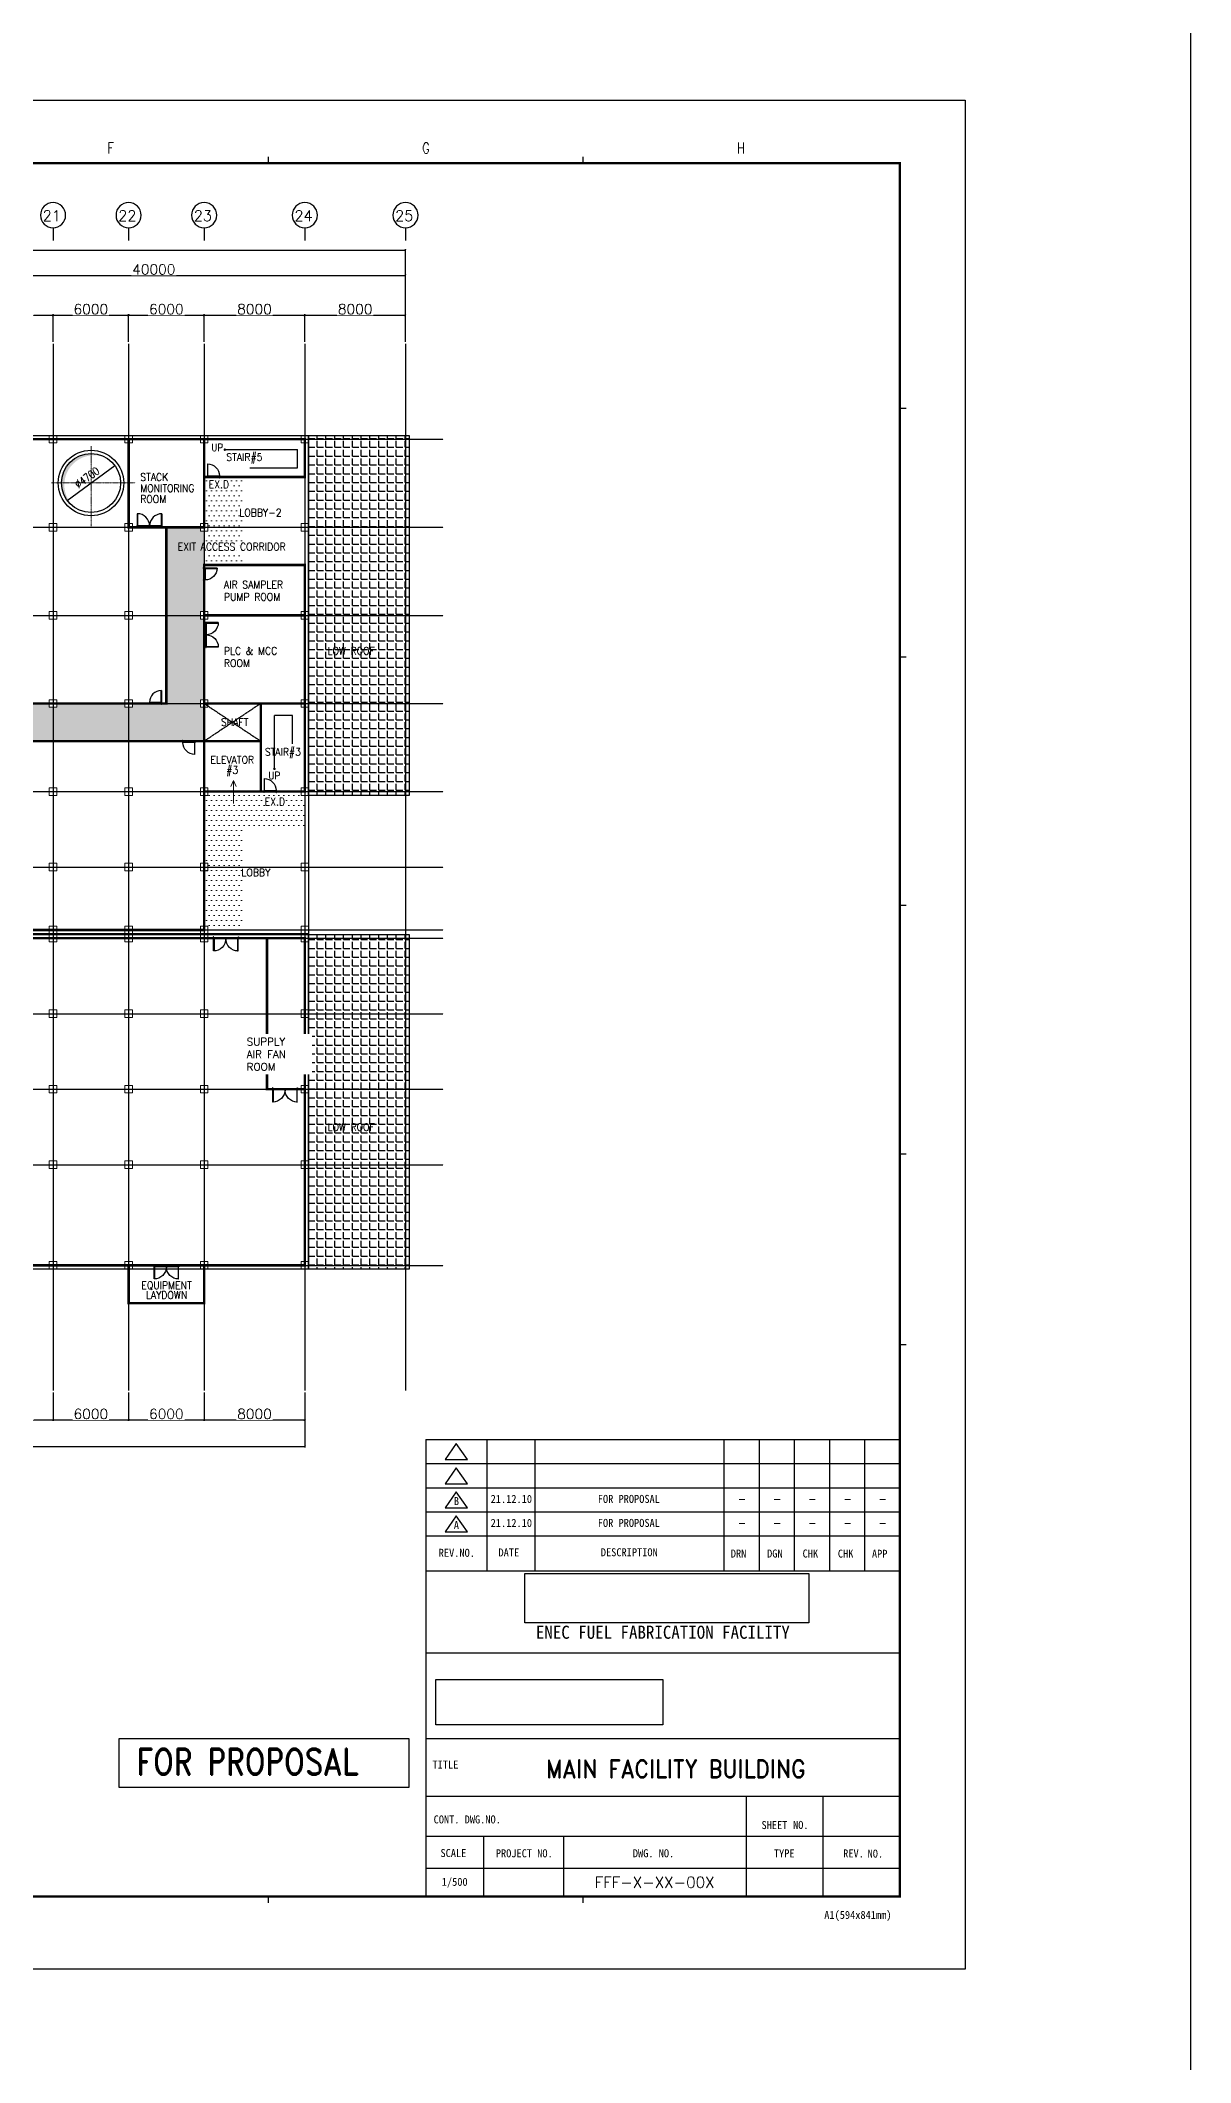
# Model space of a CAD drawing. Header units: millimetres. Extents: x -232466 to 860779, y -177975 to 311634.
# Drawn here: x 769418 to 860779, y -17291 to 143393 of the extents above; entities that cross this region are included whole.
import ezdxf
from ezdxf.enums import TextEntityAlignment as Align

# ---------------------------------------------------------------- set-up
doc = ezdxf.new("R2010")
doc.units = ezdxf.units.MM
doc.header["$XCLIPFRAME"] = 2
doc.linetypes.add('AXES', pattern=[50.8, 31.75, -6.35, 6.35, -6.35])
doc.linetypes.add('CENTER', pattern=[2, 1.25, -0.25, 0.25, -0.25])
for name, color, linetype, lineweight in [('0 외형선', 3, 'Continuous', 25), ('CENTER', 1, 'CENTER', 9), ('COLUMN', 2, 'Continuous', 9), ('TEXT', 7, 'Continuous', 15), ('WALL', 7, 'Continuous', 9)]:
    doc.layers.add(name, color=color, linetype=linetype, lineweight=lineweight)
for name, color, linetype in [('ARCH', 9, 'Continuous'), ('Center Line', 1, 'CENTER'), ('dim', 7, 'Continuous'), ('DOOR', 4, 'Continuous'), ('EA1', 3, 'Continuous'), ('G', 3, 'Continuous'), ('LED', 7, 'Continuous'), ('SYM', 7, 'Continuous'), ('TITLEBOX', 7, 'Continuous'), ('TXT', 2, 'Continuous')]:
    doc.layers.add(name, color=color, linetype=linetype)
doc.styles.add('RD20', font='ROMAND.SHX', dxfattribs={"width": 0.8, "height": 2})
doc.styles.add('RD6', font='ROMAND.shx', dxfattribs={"width": 0.83, "height": 6})
doc.styles.add('ROMAND', font='romand')
doc.styles.add('RomanS', font='romans.shx')
doc.styles.add('Style-CHAR_FAST_FONT', font='romans.shx')
doc.styles.add('TBOX', font='romans.shx')
doc.styles.add('돋움체', font='')
doc.styles.get('돋움체').set_extended_font_data('DotumChe')
doc.dimstyles.new('HYUNDAI', dxfattribs={"dimscale": 120, "dimtxt": 3, "dimasz": 3, "dimexe": 1, "dimexo": 2, "dimgap": 1, "dimtad": 1, "dimdec": 0, "dimdsep": 46, "dimtxsty": 'RomanS', "dimcen": 0, "dimclrd": 256, "dimclre": 256, "dimclrt": 3, "dimadec": 0, "dimazin": 0, "dimtfac": 1, "dimtdec": 0, "dimtix": 1, "dimtmove": 2, "dimatfit": 3, "dimfxl": 1, "dimtvp": 1, "dimtolj": 1, "dimarcsym": 0})
picture_1 = doc.add_image_def('image1', size_in_pixel=(850, 283))
picture_2 = doc.add_image_def('image2.jpg', size_in_pixel=(500, 87))
pattern_1 = [(0, (-105792.92, -3924.74), (198.4375, 396.875), [0, -396.875])]
pattern_2 = [(0, (0, 0), (0, 698.5), [508, -190.5]), (90, (0, 0), (-698.5, 4e-14), [508, -190.5])]

# ---------------------------------------------------------------- blocks, each defined once
blk = doc.blocks.new('_ArchTick')
at = {"color": 0, "linetype": 'ByBlock', "const_width": 0.15}
blk.add_lwpolyline([(-0.5, -0.5), (0.5, 0.5)], dxfattribs=at)
blk = doc.blocks.new('*D452')
at = {"layer": 'Defpoints', "color": 0}
for p in [(798419, 126737), (658119, 119293), (798419, 119293)]:
    blk.add_point(p, dxfattribs=at)
at = {"layer": 'dim', "lineweight": -2}
for p, q in [((658119, 119453), (658119, 126817)), ((658119, 126737), (798419, 126737)), ((798419, 119453), (798419, 126817))]:
    blk.add_line(p, q, dxfattribs=at)
at = {"layer": 'dim', "lineweight": -2, "xscale": 160, "yscale": 160, "zscale": 160, "rotation": 180}
blk.add_blockref('_ArchTick', (658119, 126737), dxfattribs=at)
at = {"layer": 'dim', "lineweight": -2, "xscale": 160, "yscale": 160, "zscale": 160}
blk.add_blockref('_ArchTick', (798419, 126737), dxfattribs=at)
at = {"layer": 'dim', "color": 0, "insert": (728269, 127217), "char_height": 800, "attachment_point": 5, "style": 'RomanS', "bg_fill": 3, "box_fill_scale": 1.1, "bg_fill_color": 257, "bg_fill_transparency": 0}
blk.add_mtext('\\A1;140300', dxfattribs=at)
blk = doc.blocks.new('*D478')
at = {"layer": 'Defpoints', "color": 0}
for p in [(770419, 121556), (764419, 119293), (770419, 119293)]:
    blk.add_point(p, dxfattribs=at)
at = {"layer": 'dim', "lineweight": -2}
for p, q in [((764419, 119453), (764419, 121636)), ((764419, 121556), (770419, 121556)), ((770419, 119453), (770419, 121636))]:
    blk.add_line(p, q, dxfattribs=at)
at = {"layer": 'dim', "lineweight": -2, "xscale": 160, "yscale": 160, "zscale": 160, "rotation": 180}
blk.add_blockref('_ArchTick', (764419, 121556), dxfattribs=at)
at = {"layer": 'dim', "lineweight": -2, "xscale": 160, "yscale": 160, "zscale": 160}
blk.add_blockref('_ArchTick', (770419, 121556), dxfattribs=at)
at = {"layer": 'dim', "color": 0, "insert": (767419, 122036), "char_height": 800, "attachment_point": 5, "style": 'RomanS', "bg_fill": 3, "box_fill_scale": 1.1, "bg_fill_color": 257, "bg_fill_transparency": 0}
blk.add_mtext('\\A1;\\H0.025x;\\H40x;6000', dxfattribs=at)
blk = doc.blocks.new('*D479')
at = {"layer": 'Defpoints', "color": 0}
for p in [(776419, 121556), (770419, 119293), (776419, 119293)]:
    blk.add_point(p, dxfattribs=at)
at = {"layer": 'dim', "lineweight": -2}
for p, q in [((770419, 119453), (770419, 121636)), ((770419, 121556), (776419, 121556)), ((776419, 119453), (776419, 121636))]:
    blk.add_line(p, q, dxfattribs=at)
at = {"layer": 'dim', "lineweight": -2, "xscale": 160, "yscale": 160, "zscale": 160, "rotation": 180}
blk.add_blockref('_ArchTick', (770419, 121556), dxfattribs=at)
at = {"layer": 'dim', "lineweight": -2, "xscale": 160, "yscale": 160, "zscale": 160}
blk.add_blockref('_ArchTick', (776419, 121556), dxfattribs=at)
at = {"layer": 'dim', "color": 0, "insert": (773419, 122036), "char_height": 800, "attachment_point": 5, "style": 'RomanS', "bg_fill": 3, "box_fill_scale": 1.1, "bg_fill_color": 257, "bg_fill_transparency": 0}
blk.add_mtext('\\A1;\\H0.025x;\\H40x;6000', dxfattribs=at)
blk = doc.blocks.new('*D480')
at = {"layer": 'Defpoints', "color": 0}
for p in [(782419, 121556), (776419, 119293), (782419, 119293)]:
    blk.add_point(p, dxfattribs=at)
at = {"layer": 'dim', "lineweight": -2}
for p, q in [((776419, 119453), (776419, 121636)), ((776419, 121556), (782419, 121556)), ((782419, 119453), (782419, 121636))]:
    blk.add_line(p, q, dxfattribs=at)
at = {"layer": 'dim', "lineweight": -2, "xscale": 160, "yscale": 160, "zscale": 160, "rotation": 180}
blk.add_blockref('_ArchTick', (776419, 121556), dxfattribs=at)
at = {"layer": 'dim', "lineweight": -2, "xscale": 160, "yscale": 160, "zscale": 160}
blk.add_blockref('_ArchTick', (782419, 121556), dxfattribs=at)
at = {"layer": 'dim', "color": 0, "insert": (779419, 122036), "char_height": 800, "attachment_point": 5, "style": 'RomanS', "bg_fill": 3, "box_fill_scale": 1.1, "bg_fill_color": 257, "bg_fill_transparency": 0}
blk.add_mtext('\\A1;\\H0.025x;\\H40x;6000', dxfattribs=at)
blk = doc.blocks.new('*D481')
at = {"layer": 'Defpoints', "color": 0}
for p in [(790419, 121556), (782419, 119293), (790419, 119293)]:
    blk.add_point(p, dxfattribs=at)
at = {"layer": 'dim', "lineweight": -2}
for p, q in [((782419, 119453), (782419, 121636)), ((782419, 121556), (790419, 121556)), ((790419, 119453), (790419, 121636))]:
    blk.add_line(p, q, dxfattribs=at)
at = {"layer": 'dim', "lineweight": -2, "xscale": 160, "yscale": 160, "zscale": 160, "rotation": 180}
blk.add_blockref('_ArchTick', (782419, 121556), dxfattribs=at)
at = {"layer": 'dim', "lineweight": -2, "xscale": 160, "yscale": 160, "zscale": 160}
blk.add_blockref('_ArchTick', (790419, 121556), dxfattribs=at)
at = {"layer": 'dim', "color": 0, "insert": (786419, 122036), "char_height": 800, "attachment_point": 5, "style": 'RomanS', "bg_fill": 3, "box_fill_scale": 1.1, "bg_fill_color": 257, "bg_fill_transparency": 0}
blk.add_mtext('\\A1;\\H0.025x;\\H40x;8000', dxfattribs=at)
blk = doc.blocks.new('*D482')
at = {"layer": 'Defpoints', "color": 0}
for p in [(798419, 124719), (758419, 119293), (798419, 119293)]:
    blk.add_point(p, dxfattribs=at)
at = {"layer": 'dim', "lineweight": -2}
for p, q in [((758419, 119453), (758419, 124799)), ((758419, 124719), (798419, 124719)), ((798419, 119453), (798419, 124799))]:
    blk.add_line(p, q, dxfattribs=at)
at = {"layer": 'dim', "lineweight": -2, "xscale": 160, "yscale": 160, "zscale": 160, "rotation": 180}
blk.add_blockref('_ArchTick', (758419, 124719), dxfattribs=at)
at = {"layer": 'dim', "lineweight": -2, "xscale": 160, "yscale": 160, "zscale": 160}
blk.add_blockref('_ArchTick', (798419, 124719), dxfattribs=at)
at = {"layer": 'dim', "color": 0, "insert": (778419, 125199), "char_height": 800, "attachment_point": 5, "style": 'RomanS', "bg_fill": 3, "box_fill_scale": 1.1, "bg_fill_color": 257, "bg_fill_transparency": 0}
blk.add_mtext('\\A1;40000', dxfattribs=at)
blk = doc.blocks.new('*D504')
at = {"layer": 'Defpoints', "color": 0}
for p in [(764419, 36118), (770419, 36118), (770419, 33770)]:
    blk.add_point(p, dxfattribs=at)
at = {"layer": 'dim', "lineweight": -2}
for p, q in [((764419, 35958), (764419, 33690)), ((770419, 35958), (770419, 33690)), ((764419, 33770), (770419, 33770))]:
    blk.add_line(p, q, dxfattribs=at)
at = {"layer": 'dim', "lineweight": -2, "xscale": 160, "yscale": 160, "zscale": 160, "rotation": 180}
blk.add_blockref('_ArchTick', (764419, 33770), dxfattribs=at)
at = {"layer": 'dim', "lineweight": -2, "xscale": 160, "yscale": 160, "zscale": 160}
blk.add_blockref('_ArchTick', (770419, 33770), dxfattribs=at)
at = {"layer": 'dim', "color": 0, "insert": (767419, 34250), "char_height": 800, "attachment_point": 5, "style": 'RomanS', "bg_fill": 3, "box_fill_scale": 1.1, "bg_fill_color": 257, "bg_fill_transparency": 0}
blk.add_mtext('\\A1;\\H0.025x;\\H40x;6000', dxfattribs=at)
blk = doc.blocks.new('*D505')
at = {"layer": 'Defpoints', "color": 0}
for p in [(770419, 36118), (776419, 36118), (776419, 33770)]:
    blk.add_point(p, dxfattribs=at)
at = {"layer": 'dim', "lineweight": -2}
for p, q in [((770419, 35958), (770419, 33690)), ((776419, 35958), (776419, 33690)), ((770419, 33770), (776419, 33770))]:
    blk.add_line(p, q, dxfattribs=at)
at = {"layer": 'dim', "lineweight": -2, "xscale": 160, "yscale": 160, "zscale": 160, "rotation": 180}
blk.add_blockref('_ArchTick', (770419, 33770), dxfattribs=at)
at = {"layer": 'dim', "lineweight": -2, "xscale": 160, "yscale": 160, "zscale": 160}
blk.add_blockref('_ArchTick', (776419, 33770), dxfattribs=at)
at = {"layer": 'dim', "color": 0, "insert": (773419, 34250), "char_height": 800, "attachment_point": 5, "style": 'RomanS', "bg_fill": 3, "box_fill_scale": 1.1, "bg_fill_color": 257, "bg_fill_transparency": 0}
blk.add_mtext('\\A1;\\H0.025x;\\H40x;6000', dxfattribs=at)
blk = doc.blocks.new('*D506')
at = {"layer": 'Defpoints', "color": 0}
for p in [(776419, 36118), (782419, 36118), (782419, 33770)]:
    blk.add_point(p, dxfattribs=at)
at = {"layer": 'dim', "lineweight": -2}
for p, q in [((776419, 35958), (776419, 33690)), ((782419, 35958), (782419, 33690)), ((776419, 33770), (782419, 33770))]:
    blk.add_line(p, q, dxfattribs=at)
at = {"layer": 'dim', "lineweight": -2, "xscale": 160, "yscale": 160, "zscale": 160, "rotation": 180}
blk.add_blockref('_ArchTick', (776419, 33770), dxfattribs=at)
at = {"layer": 'dim', "lineweight": -2, "xscale": 160, "yscale": 160, "zscale": 160}
blk.add_blockref('_ArchTick', (782419, 33770), dxfattribs=at)
at = {"layer": 'dim', "color": 0, "insert": (779419, 34250), "char_height": 800, "attachment_point": 5, "style": 'RomanS', "bg_fill": 3, "box_fill_scale": 1.1, "bg_fill_color": 257, "bg_fill_transparency": 0}
blk.add_mtext('\\A1;\\H0.025x;\\H40x;6000', dxfattribs=at)
blk = doc.blocks.new('*D507')
at = {"layer": 'Defpoints', "color": 0}
for p in [(782419, 36118), (790419, 36118), (790419, 33770)]:
    blk.add_point(p, dxfattribs=at)
at = {"layer": 'dim', "lineweight": -2}
for p, q in [((782419, 35958), (782419, 33690)), ((790419, 35958), (790419, 33690)), ((782419, 33770), (790419, 33770))]:
    blk.add_line(p, q, dxfattribs=at)
at = {"layer": 'dim', "lineweight": -2, "xscale": 160, "yscale": 160, "zscale": 160, "rotation": 180}
blk.add_blockref('_ArchTick', (782419, 33770), dxfattribs=at)
at = {"layer": 'dim', "lineweight": -2, "xscale": 160, "yscale": 160, "zscale": 160}
blk.add_blockref('_ArchTick', (790419, 33770), dxfattribs=at)
at = {"layer": 'dim', "color": 0, "insert": (786419, 34250), "char_height": 800, "attachment_point": 5, "style": 'RomanS', "bg_fill": 3, "box_fill_scale": 1.1, "bg_fill_color": 257, "bg_fill_transparency": 0}
blk.add_mtext('\\A1;\\H0.025x;\\H40x;8000', dxfattribs=at)
blk = doc.blocks.new('*D508')
at = {"layer": 'Defpoints', "color": 0}
for p in [(740419, 36118), (790419, 36118), (790419, 31670)]:
    blk.add_point(p, dxfattribs=at)
at = {"layer": 'dim', "lineweight": -2}
for p, q in [((740419, 35958), (740419, 31590)), ((790419, 35958), (790419, 31590)), ((740419, 31670), (790419, 31670))]:
    blk.add_line(p, q, dxfattribs=at)
at = {"layer": 'dim', "lineweight": -2, "xscale": 160, "yscale": 160, "zscale": 160, "rotation": 180}
blk.add_blockref('_ArchTick', (740419, 31670), dxfattribs=at)
at = {"layer": 'dim', "lineweight": -2, "xscale": 160, "yscale": 160, "zscale": 160}
blk.add_blockref('_ArchTick', (790419, 31670), dxfattribs=at)
at = {"layer": 'dim', "color": 0, "insert": (765419, 32150), "char_height": 800, "attachment_point": 5, "style": 'RomanS', "bg_fill": 3, "box_fill_scale": 1.1, "bg_fill_color": 257, "bg_fill_transparency": 0}
blk.add_mtext('\\A1;\\H0.025x;\\H40x;50000', dxfattribs=at)
blk = doc.blocks.new('column600')
at = {"layer": 'COLUMN', "linetype": 'Continuous'}
blk.add_lwpolyline([(-300, -300), (300, -300), (300, 300), (-300, 300)], close=True, dxfattribs=at)
blk = doc.blocks.new('주열')
at = {"layer": 'SYM'}
blk.add_line((0, 600), (0, 0), dxfattribs=at)
blk.add_circle((0, 1200), 600, dxfattribs=at)
blk = doc.blocks.new('SD1')
at = {"color": 8}
for p, q in [((-55, 200), (-975, 200)), ((-955, 155), (-45, 155))]:
    blk.add_line(p, q, dxfattribs=at)
for points in [[(-1000, 180), (-1000, 200), (-975, 200), (-975, 155), (-955, 155), (-955, 95), (-975, 50), (-1000, 50), (-1000, 70)], [(-25, 1150), (-25, 200), (-55, 200), (-55, 1150)], [(0, 180), (0, 200), (-25, 200), (-25, 155), (-45, 155), (-45, 95), (-25, 50), (0, 50), (0, 70)]]:
    blk.add_lwpolyline(points)
blk.add_arc((-25, 200), 950, 90, 180)
blk = doc.blocks.new('D2000')
at = {"color": 8}
for p, q in [((-45, -45), (-45, -1955)), ((0, -1935), (0, -65))]:
    blk.add_line(p, q, dxfattribs=at)
for points in [[(-25, 0), (0, 0), (0, -25), (-45, -25), (-45, -45), (-105, -45), (-150, -25), (-150, 0), (-130, 0)], [(975, -25), (0, -25), (0, -65), (975, -65), (975, -25)], [(-25, -2000), (0, -2000), (0, -1975), (-45, -1975), (-45, -1955), (-105, -1955), (-150, -1975), (-150, -2000), (-130, -2000)], [(975, -1975), (0, -1975), (0, -1935), (975, -1935), (975, -1975)]]:
    blk.add_lwpolyline(points)
at = {"ltscale": 0.2}
for centre, start, end in [((0, -25), 270, 0), ((0, -1975), 0, 90)]:
    blk.add_arc(centre, 975, start, end, dxfattribs=at)
blk = doc.blocks.new('*D856')
at = {"layer": 'Defpoints', "color": 0}
for p in [(798419, 121556), (790419, 119293), (798419, 119293)]:
    blk.add_point(p, dxfattribs=at)
at = {"layer": 'dim', "lineweight": -2}
for p, q in [((790419, 119453), (790419, 121636)), ((790419, 121556), (798419, 121556)), ((798419, 119453), (798419, 121636))]:
    blk.add_line(p, q, dxfattribs=at)
at = {"layer": 'dim', "lineweight": -2, "xscale": 160, "yscale": 160, "zscale": 160, "rotation": 180}
blk.add_blockref('_ArchTick', (790419, 121556), dxfattribs=at)
at = {"layer": 'dim', "lineweight": -2, "xscale": 160, "yscale": 160, "zscale": 160}
blk.add_blockref('_ArchTick', (798419, 121556), dxfattribs=at)
at = {"layer": 'dim', "color": 0, "insert": (794419, 122036), "char_height": 800, "attachment_point": 5, "style": 'RomanS', "bg_fill": 3, "box_fill_scale": 1.1, "bg_fill_color": 257, "bg_fill_transparency": 0}
blk.add_mtext('\\A1;\\H0.025x;\\H40x;8000', dxfattribs=at)

msp = doc.modelspace()

# ---------------------------------------------------------------- hatches: boundary and pattern name
h = msp.add_hatch()
h.set_pattern_fill('ANGLE', color=256, scale=100)
h.set_pattern_definition(pattern_2)
h.paths.add_polyline_path([(790719.3, 112006.1), (798719.3, 112006.1), (798719.3, 83406.1), (790719.3, 83406.1)])
at = {"ltscale": 0.5}
h = msp.add_hatch(color=6, dxfattribs=at)
h.dxf.hatch_style = 1
h.paths.add_polyline_path([(774851.1, 110104.5, 0.61877647), (771087.1, 108227.5, 0.26627882), (772249.4, 106199.7, -0.23550103), (771313.4, 108076.7, -0.57943098)])
h = msp.add_hatch()
h.set_pattern_fill('ANGLE', color=256, scale=100)
h.set_pattern_definition(pattern_2)
h.paths.add_polyline_path([(790719.3, 72356.1), (798719.3, 72356.1), (798719.3, 45756.1), (790719.3, 45756.1)])
at = {"layer": 'WALL'}
h = msp.add_hatch(dxfattribs=at)
h.set_pattern_fill('DOTS', color=0, scale=250)
h.set_pattern_definition(pattern_1)
h.paths.add_polyline_path([(782419.4, 108706.1), (782709.9, 108706.1), (783619.9, 108706.1), (785419.4, 108706.1), (785419.4, 104706.9), (782719.3, 104706.9), (782719.3, 105006.1), (782419.4, 105006.1)])
h.paths.add_polyline_path([(782419.4, 104406.1), (782719.3, 104406.1), (782719.3, 104706.9), (785419.4, 104706.9), (785419.4, 101706.9), (782419.4, 101706.9)])
h.paths.add_polyline_path([(780269.3, 103629.4), (780269.3, 102729.4), (790181.3, 102729.4), (790181.3, 103629.4)], flags=24)
h.paths.add_polyline_path([(782629.6, 108563.3), (782629.6, 107663.3), (784549.6, 107663.3), (784549.6, 108563.3)], flags=24)
h = msp.add_hatch(dxfattribs=at)
h.set_pattern_fill('DOTS', color=0, scale=250)
h.set_pattern_definition(pattern_1)
h.paths.add_polyline_path([(727769.3, 90706.9), (733769.4, 90705.3), (734069.3, 90705.4), (734069.3, 90406.1), (733769.4, 90406.1), (733769.4, 90706.9), (734069.3, 90705.4), (734781.8, 90705.5), (736691.9, 90705.7), (739469.3, 90706.1), (739469.3, 90406.1), (739769.4, 90406.1), (739769.4, 87706.9), (736672.2, 87706.9), (734744, 87706.9), (733769.4, 87706.9), (733769.4, 90406.1), (734069.3, 90406.1), (734069.3, 90706.9), (734781.5, 90705.5), (734069.3, 90705.4), (733769.4, 90705.3), (727769.3, 90704.5)])
h.paths.add_polyline_path([(779419.4, 90706.9), (779419.4, 97706.9), (782119.3, 97706.9), (782119.3, 97406.1), (782419.3, 97406.1), (782419.3, 91006.1), (782119.3, 91006.1), (782119.3, 90706.9)])
h.paths.add_polyline_path([(779419.4, 97706.9), (779419.4, 104706.9), (782119.3, 104706.9), (782119.3, 104406.1), (782419.4, 104406.1), (782419.4, 101448), (782419.4, 100538), (782419.4, 98006.1), (782119.3, 98006.1), (782119.3, 97706.9)])
h.paths.add_polyline_path([(745769.4, 87707), (745769.4, 90406.1), (746069.3, 90406.1), (746069.3, 90706.9), (746552.7, 90706.9), (748463.4, 90706.9), (751469.3, 90706.9), (751469.3, 90406.1), (751769.4, 90406.1), (751769.4, 87707)])
h.paths.add_polyline_path([(739769.4, 87706.9), (739769.4, 90406.1), (740069.3, 90406.1), (740069.3, 90706.9), (745469.3, 90706.9), (745469.3, 90406.1), (745769.4, 90406.1), (745769.4, 87707)])
h.paths.add_polyline_path([(758419.4, 87707), (758419.4, 90406.1), (758719.3, 90406.1), (758719.3, 90706.9), (759202.7, 90706.9), (761113.4, 90706.9), (764119.3, 90706.9), (764119.3, 90406.1), (764419.4, 90406.1), (764419.4, 87707), (761122.2, 87707), (759194, 87707)])
h.paths.add_polyline_path([(770419.4, 87707), (770419.4, 90406.1), (770719.3, 90406.1), (770719.3, 90706.9), (776119.3, 90706.9), (776119.3, 90406.1), (776419.4, 90406.1), (776419.4, 87707)])
h.paths.add_polyline_path([(751769.4, 87707), (751769.4, 90406.1), (752069.3, 90406.1), (752069.3, 90706.8), (757469.3, 90706.9), (757469.3, 90406.1), (757769.4, 90406.1), (757769.4, 87707)])
h.paths.add_polyline_path([(776419.4, 87707), (776419.4, 90406.1), (776719.3, 90406.1), (776719.3, 90706.9), (778095.9, 90706.9), (779005.9, 90706.9), (782119.3, 90706.9), (782119.3, 90406.1), (782419.3, 90406.1), (782419.4, 87707), (781665.9, 87707), (780755.9, 87707), (776419.4, 87707)])
h.paths.add_polyline_path([(764419.4, 87707), (764419.4, 90406.1), (764719.3, 90406.1), (764719.3, 90706.9), (770119.3, 90706.9), (770119.3, 90406.1), (770419.4, 90406.1), (770419.4, 87707)])
h.paths.add_polyline_path([(780269.3, 103629.4), (780269.3, 102729.4), (790181.3, 102729.4), (790181.3, 103629.4)], flags=24)
h.paths.add_polyline_path([(754829.2, 89539.4), (754829.2, 88639.4), (764741.2, 88639.4), (764741.2, 89539.4)], flags=24)
h.paths.add_polyline_path([(730439.6, 82103.3), (730439.6, 81203.3), (732359.6, 81203.3), (732359.6, 82103.3)], flags=24)
h.paths.add_polyline_path([(730769.4, 87706.9), (733769.4, 87706.9), (733769.4, 90406.1), (733469.3, 90406.1), (733469.3, 90705.3), (728069.3, 90704.6), (728069.3, 90406.1), (727770.3, 90406.1), (727770.3, 89992.2), (727770.4, 88082.2), (727770.6, 84006.1), (728069.3, 84006.1), (728069.3, 83706.9), (730769.4, 83706.9)])
h.paths.add_polyline_path([(733770.6, 83406.1), (733770.3, 80706.9), (733769.4, 80706.9), (733769.4, 83406.1)])
h.paths.add_polyline_path([(727770.8, 80706.9), (727770.6, 83406.1), (728069.3, 83406.1), (728069.3, 83706.9), (730769.4, 83706.9), (730769.4, 80706.9)])
h = msp.add_hatch(dxfattribs=at)
h.set_pattern_fill('DOTS', color=0, scale=250)
h.set_pattern_definition(pattern_1)
h.paths.add_polyline_path([(785419.4, 72706.9), (785419.4, 80706.9), (782419.4, 80706.9), (782419.3, 73006.1), (782719.3, 73006.1), (782719.3, 72706.9)])
h.paths.add_polyline_path([(790419.4, 80706.9), (790419.4, 83406.1), (790119.3, 83406.1), (790119.3, 83706.1), (786919.3, 83706.1), (785419.4, 83706.1), (785419.4, 80706.9)])
h.paths.add_polyline_path([(782419.4, 80706.9), (782419.4, 83406.1), (782719.3, 83406.1), (782719.3, 83706.1), (785419.4, 83706.1), (785419.4, 80706.9)])
h.paths.add_polyline_path([(785174.2, 77723.9), (785174.2, 76823.9), (787893.4, 76823.9), (787893.4, 77723.9)], flags=24)
h.paths.add_polyline_path([(787079.6, 83353.3), (787079.6, 82453.3), (788999.6, 82453.3), (788999.6, 83353.3)], flags=24)

# ---------------------------------------------------------------- linework, layer by layer
for p, q in [((784065.4, 110876.4), (789834.6, 110876.4)), ((789834.6, 109431.4), (789834.6, 110876.4)), ((786045.4, 109431.4), (789834.6, 109431.4)), ((788001.8, 85512.3), (788001.8, 89751.4)), ((789446.8, 89751.4), (788001.8, 89751.4)), ((789446.8, 87492.3), (789446.8, 89751.4)), ((837686.3, -1836.7), (837686.3, -4126.3))]:
    msp.add_line(p, q)
at = {"color": 0, "ltscale": 0.5}
msp.add_line((771543.8, 106835.3), (775330.3, 109619.6), dxfattribs=at)
at = {"linetype": 'Continuous'}
msp.add_lwpolyline([(758119.3, 112006.1), (790719.3, 112006.1), (790719.3, 72406.1), (758119.3, 72406.1)], close=True, dxfattribs=at)
for points in [[(790719.3, 112006.1), (798719.3, 112006.1), (798719.3, 83406.1), (790719.3, 83406.1)], [(740119.3, 72356.1), (790719.3, 72356.1), (790719.3, 45756.1), (740119.3, 45756.1)], [(790719.3, 72356.1), (798719.3, 72356.1), (798719.3, 45756.1), (790719.3, 45756.1)]]:
    msp.add_lwpolyline(points, close=True)
for points in [[(786045.4, 109431.4, 0, 160, 0), (786525.4, 109431.4, 0, 0, 0), (786045.4, 109431.4, 0, 0, 0)], [(789446.8, 87492.3, 0, 160, 0), (789446.8, 87972.3, 0, 0, 0), (789446.8, 87492.3, 0, 0, 0)]]:
    msp.add_lwpolyline(points, format="xyseb")
at = {"layer": '0 외형선', "linetype": 'Continuous', "const_width": 200}
msp.add_lwpolyline([(779419.4, 104706.9), (779419.4, 90706.9), (758419.3, 90706.9), (758419.3, 111706.1), (779419.4, 111706.9), (779419.4, 111706.1)], dxfattribs=at)
for points in [[(776419.3, 111706.1), (782419.3, 111706.1), (782419.3, 104706.9), (776419.3, 104706.9)], [(782419.4, 111706.9), (790419.3, 111706.1), (790419.3, 108706.1), (782419.4, 108706.1)], [(782419.3, 101706.9), (790419.4, 101706.9), (790419.4, 97706.9), (782419.4, 97706.9)], [(782419.3, 97706.1), (790419.4, 97706.1), (790419.4, 90706.9), (782419.3, 90705.3)], [(782419.3, 90705.3), (786919.3, 90706.1), (786919.4, 87707), (782419.4, 87707)], [(790419.3, 90705.3), (790418.5, 83706.1), (786919.3, 83706.1), (786919.3, 90706.1)], [(730769.4, 87706.9), (782419.4, 87707), (782419.3, 72706.1), (730769.4, 72706.9)], [(782419.3, 87706.2), (786919.3, 87706.2), (786919.3, 83706.1), (782419.3, 83706.1)], [(740419.3, 72057.7), (790419.4, 72058.6), (790419.4, 46058.6), (740419.3, 46057.7)], [(787419.4, 72058.5), (790419.3, 72056.1), (790419.3, 60056.1), (787419.4, 60056.9)], [(776420.1, 43055.3), (782419.4, 43055.3), (782419.4, 46055.3), (776419.3, 46056.1)]]:
    msp.add_lwpolyline(points, close=True, dxfattribs=at)
at = {"layer": 'ARCH', "ltscale": 0.5}
msp.add_solid([(771720.5, 107017), (771769.9, 106949.9), (771543.8, 106835.3)], dxfattribs=at)
at = {"layer": 'CENTER', "linetype": 'CENTER'}
for p, q in [((773437.1, 111151.5), (773437.1, 104785.3)), ((776937.5, 108227.5), (770290.6, 108227.5))]:
    msp.add_line(p, q, dxfattribs=at)
at = {"layer": 'Center Line', "linetype": 'AXES'}
for p, q in [((654698, 111706.9), (801419.4, 111706.9)), ((654698, 111706.9), (801419.4, 111706.9)), ((654698, 104706.9), (801419.4, 104706.9)), ((654698, 97706.9), (801419.4, 97706.9)), ((654698, 90706.9), (801419.4, 90706.9)), ((782419.3, 90706.1), (786919.4, 87707)), ((786919.3, 90706.1), (782419.4, 87707)), ((654698, 83706.9), (801419.4, 83706.9)), ((654698, 77706.9), (801419.4, 77706.9)), ((654698, 72706.9), (801419.4, 72706.9)), ((654698, 72056.9), (801419.4, 72056.9)), ((654698, 66056.9), (801419.4, 66056.9)), ((654698, 60056.9), (801419.4, 60056.9)), ((654698, 54056.9), (801419.4, 54056.9)), ((654698, 46056.9), (801419.4, 46056.9))]:
    msp.add_line(p, q, dxfattribs=at)
at = {"layer": 'COLUMN'}
for p, q in [((784759.3, 84580.9), (784552.3, 84106.1)), ((784759.3, 84580.9), (784966.3, 84106.1)), ((784759.3, 82754.8), (784759.3, 84580.9))]:
    msp.add_line(p, q, dxfattribs=at)
at = {"layer": 'EA1'}
for radius in [2600, 2350]:
    msp.add_circle((773437.1, 108227.5), radius, dxfattribs=at)
at = {"layer": 'LED', "const_width": 100}
for points in [[(784076.9, 110925.1, 1), (784054, 110827.8, 1)], [(787953.1, 85523.7, 1), (788050.5, 85500.8, 1)]]:
    msp.add_lwpolyline(points, format="xyb", close=True, dxfattribs=at)
at = {"layer": 'TITLEBOX', "color": 4, "linetype": 'Continuous'}
for p, q in [((787530.6, 133640.2), (787530.6, 134140.2)), ((787530.6, 133640.2), (787530.6, 134140.2)), ((812530.6, 133640.2), (812530.6, 134140.2)), ((812530.6, 133640.2), (812530.6, 134140.2)), ((838186.3, 114140.2), (837686.3, 114140.2)), ((838186.3, 94390.2), (837686.3, 94390.2)), ((838186.3, 74640.2), (837686.3, 74640.2)), ((838186.3, 54890.2), (837686.3, 54890.2)), ((838186.3, 39733.4), (837686.3, 39733.4)), ((787530.6, -4610.1), (787530.6, -4110.1)), ((787530.6, -4610.1), (787530.6, -4110.1)), ((812530.6, -4610.1), (812530.6, -4110.1))]:
    msp.add_line(p, q, dxfattribs=at)
at = {"layer": 'TITLEBOX'}
for p, q in [((800035.8, 32207), (837686.3, 32207)), ((800035.8, 32207), (800035.8, -4126.3)), ((800035.8, 32207), (837686.3, 32207)), ((800035.8, 32207), (800035.8, -4126.3)), ((804869.3, 32207), (804869.3, 21776.7)), ((804869.3, 32207), (804869.3, 21776.7)), ((808685.2, 32207), (808685.2, 21776.7)), ((808685.2, 32207), (808685.2, 21776.7)), ((823705.6, 32197.7), (823705.6, 21776.7)), ((823705.6, 32197.7), (823705.6, 21776.7)), ((826501.8, 32197.7), (826501.8, 21776.7)), ((826501.8, 32197.7), (826501.8, 21776.7)), ((829297.9, 32197.7), (829297.9, 21776.7)), ((829297.9, 32197.7), (829297.9, 21776.7)), ((832094.1, 32197.7), (832094.1, 21776.7)), ((832094.1, 32197.7), (832094.1, 21776.7)), ((834890.2, 32197.7), (834890.2, 21776.7)), ((834890.2, 32197.7), (834890.2, 21776.7)), ((802452.5, 31889), (801562.1, 30617)), ((802452.5, 31889), (801562.1, 30617)), ((801562.1, 30617), (803342.9, 30617)), ((801562.1, 30617), (803342.9, 30617)), ((803342.9, 30617), (802452.5, 31889)), ((803342.9, 30617), (802452.5, 31889)), ((800035.8, 30299), (837686.3, 30299)), ((800035.8, 30299), (837686.3, 30299)), ((802452.5, 29981), (801562.1, 28709)), ((802452.5, 29981), (801562.1, 28709)), ((803342.9, 28709), (802452.5, 29981)), ((803342.9, 28709), (802452.5, 29981)), ((800035.8, 28391), (837686.3, 28391)), ((800035.8, 28391), (837686.3, 28391)), ((801562.1, 28709), (803342.9, 28709)), ((801562.1, 28709), (803342.9, 28709)), ((802452.5, 28073), (801562.1, 26801)), ((802452.5, 28073), (801562.1, 26801)), ((803342.9, 26801), (802452.5, 28073)), ((803342.9, 26801), (802452.5, 28073)), ((800035.8, 26483.1), (837686.3, 26483.1)), ((800035.8, 26483.1), (837686.3, 26483.1)), ((801562.1, 26801), (803342.9, 26801)), ((801562.1, 26801), (803342.9, 26801)), ((802452.5, 26165.1), (801562.1, 24893.1)), ((802452.5, 26165.1), (801562.1, 24893.1)), ((803342.9, 24893.1), (802452.5, 26165.1)), ((803342.9, 24893.1), (802452.5, 26165.1)), ((800035.8, 24575.1), (837686.3, 24575.1)), ((800035.8, 24575.1), (837686.3, 24575.1)), ((801562.1, 24893.1), (803342.9, 24893.1)), ((801562.1, 24893.1), (803342.9, 24893.1)), ((800035.8, 21776.7), (837686.3, 21776.7)), ((800035.8, 21776.7), (837686.3, 21776.7)), ((800035.8, 15279), (837686.3, 15279)), ((800035.8, 15279), (837686.3, 15279)), ((800035.8, 8466.3), (837686.3, 8466.3)), ((800035.8, 8466.3), (837686.3, 8466.3)), ((800035.8, 3887.2), (837686.3, 3887.2)), ((800035.8, 3887.2), (837686.3, 3887.2)), ((825475.3, 3887.2), (825475.3, -4126.3)), ((825475.3, 3887.2), (825475.3, -4126.3)), ((831580.8, 3887.2), (831580.8, -4126.3)), ((831580.8, 3887.2), (831580.8, -4126.3)), ((800035.8, 707.3), (837686.3, 707.3)), ((800035.8, 707.3), (837686.3, 707.3)), ((804614.9, 707.3), (804614.9, -4126.3)), ((804614.9, 707.3), (804614.9, -4126.3)), ((810974.8, 707.3), (810974.8, -4126.3)), ((810974.8, 707.3), (810974.8, -4126.3)), ((800035.8, -1836.7), (837686.3, -1836.7)), ((800035.8, -1836.7), (837686.3, -1836.7))]:
    msp.add_line(p, q, dxfattribs=at)
at = {"layer": 'TITLEBOX', "color": 30, "linetype": 'Continuous'}
for p, q in [((775661.6, 8466.3), (798689.9, 8466.3)), ((775661.6, 4559.4), (775661.6, 8466.3)), ((798689.9, 8466.3), (798689.9, 4559.4)), ((798689.9, 4559.4), (775661.6, 4559.4)), ((812530.6, -4610.1), (812530.6, -4110.1))]:
    msp.add_line(p, q, dxfattribs=at)
at = {"layer": 'TITLEBOX', "color": 30}
msp.add_line((837686.3, -4126.3), (837686.3, -4088.4), dxfattribs=at)
at = {"layer": 'TITLEBOX', "color": 7}
msp.add_lwpolyline([(632621.3, 138640.2), (842871.3, 138640.2), (842871.3, -9859.8), (632621.3, -9859.8)], close=True, dxfattribs=at)
at = {"layer": 'TITLEBOX', "color": 4, "const_width": 175}
msp.add_lwpolyline([(637621.3, 133640.2), (837686.3, 133640.2), (837686.3, -4088.4), (637621.3, -4088.4)], close=True, dxfattribs=at)

# ---------------------------------------------------------------- block references
at = {"layer": 'COLUMN', "linetype": 'Continuous'}
for p in [(770419.3, 111706.1), (776419.3, 111706.1), (782419.3, 111706.1), (790419.3, 111706.1), (770419.3, 104706.1), (776419.3, 104706.1), (782419.3, 104706.1), (790419.3, 104706.1), (770419.3, 97706.1), (776419.3, 97706.1), (782419.3, 97706.1), (790419.3, 97706.1), (770419.3, 90706.1), (776419.3, 90706.1), (782419.3, 90706.1), (790419.3, 90706.1), (770419.3, 83706.1), (776419.3, 83706.1), (782419.3, 83706.1), (790419.3, 83706.1), (770416.7, 77705.3), (776417.8, 77705.3), (782418.5, 77705.3), (790418, 77705.3), (770419.3, 72706.1), (770419.3, 72056.1), (776419.3, 72706.1), (776419.3, 72056.1), (782419.3, 72706.1), (782419.3, 72056.1), (790419.3, 72706.1), (790419.3, 72056.1), (770419.3, 66056.1), (776419.3, 66056.1), (782419.3, 66056.1), (790419.3, 66056.1), (770419.3, 60056.1), (776419.3, 60056.1), (782419.3, 60056.1), (790419.3, 60056.1), (770419.3, 54056.1), (776419.3, 54056.1), (782419.3, 54056.1), (790419.3, 54056.1), (770419.3, 46056.1), (776419.3, 46056.1), (782419.3, 46056.1), (790419.3, 46056.1)]:
    msp.add_blockref('column600', p, dxfattribs=at)
at = {"layer": 'DOOR', "xscale": -1}
for name, p, rotation in [('SD1', (782664.9, 108589.7), 359.9999999999997), ('SD1', (782294.4, 101493), 269.9999999999997), ('D2000', (782569.3, 95162.1), 179.9999999999999), ('SD1', (781710.9, 87802), 180), ('SD1', (787164.9, 83590.6), 359.9999999999997), ('D2000', (783146.4, 72013.4), 89.99999999999952), ('D2000', (787846.4, 60011.9), 89.99999999999953), ('D2000', (778419.7, 45950.3), 89.99999999999955)]:
    msp.add_blockref(name, p, dxfattribs=dict(at, rotation=rotation))
at = {"layer": 'DOOR', "rotation": 90.00000000000033}
msp.add_blockref('D2000', (777086.7, 104809.5), dxfattribs=at)
at = {"layer": 'DOOR'}
msp.add_blockref('SD1', (779050.9, 90592.2), dxfattribs=at)

# ---------------------------------------------------------------- texts
at = {"color": 0, "ltscale": 0.5, "style": 'Style-CHAR_FAST_FONT', "width": 0.8}
msp.add_text('Ø4700', height=626.67, rotation=35.845967, dxfattribs=at).set_placement((773118.1, 108659), align=Align.MIDDLE)
at = {"layer": 'G', "color": 3, "style": 'RomanS', "width": 0.9}
for s, p in [('STAIR#5', (785617.7, 110239.1)), ('LOBBY-2', (786898.4, 105867.3)), ('SHAFT', (784847.7, 89219)), ('STAIR#3', (788677.7, 86818.2)), ('ELEVATOR', (784656.5, 86231.2)), ('#3', (784656.5, 85381.2)), ('LOBBY', (786533.8, 77273.9))]:
    msp.add_text(s, height=600, dxfattribs=at).set_placement(p, align=Align.MIDDLE)
for s, p in [('STACK', (777345.1, 108220.1)), ('MONITORING', (777345.1, 107330.1)), ('ROOM', (777345.1, 106470.1)), ('AIR SAMPLER', (783993.6, 99663.6)), ('PUMP ROOM', (783993.6, 98693.6)), ('PLC & MCC', (783993.6, 94403.6)), ('LOW ROOF', (792221.6, 94403.6)), ('ROOM', (783993.6, 93433.6)), ('LOW ROOF', (792221.6, 56560.2))]:
    msp.add_text(s, height=600, dxfattribs=at).set_placement(p, align=Align.BOTTOM_LEFT)
at = {"layer": 'SYM', "style": 'ROMAND'}
for s, p in [('21', (769596.9, 129043.9)), ('22', (775596.9, 129043.9)), ('23', (781596.9, 129043.9)), ('24', (789596.9, 129043.9)), ('25', (797596.9, 129043.9))]:
    msp.add_text(s, height=840.88, dxfattribs=at).set_placement(p)
at = {"layer": 'TEXT', "color": 0, "linetype": 'Continuous', "style": 'RomanS', "width": 0.85}
for p in [(782988.7, 110747.6), (787519.7, 84678.7)]:
    msp.add_text('UP', height=600, dxfattribs=at).set_placement(p)
at = {"layer": 'TEXT', "color": 7, "style": 'RomanS', "width": 0.9}
for s, p in [('EX.D', (783589.6, 108113.3)), ('EX.D', (788039.6, 82903.3)), ('EQUIPMENT', (779435.3, 44446.5)), ('LAYDOWN', (779435.3, 43693.6))]:
    msp.add_text(s, height=600, dxfattribs=at).set_placement(p, align=Align.MIDDLE)
msp.add_text('EXIT ACCESS CORRIDOR', height=600, dxfattribs=at).set_placement((780316.7, 102681.4), align=Align.BOTTOM_LEFT)
at = {"layer": 'TEXT', "color": 7, "style": '돋움체'}
for s, height, p in [('B', 636, (802460.9, 27324.2)), ('21.12.10', 635.99, (806824, 27497.7)), ('FOR PROPOSAL', 635.989, (816159.9, 27497.7)), ('A', 636, (802460.9, 25416.2)), ('21.12.10', 635.99, (806824, 25589.7)), ('FOR PROPOSAL', 635.989, (816159.9, 25589.7))]:
    msp.add_text(s, height=height, dxfattribs=at).set_placement(p, align=Align.MIDDLE_CENTER)
msp.add_text('1/500', height=635.99, dxfattribs=at).set_placement((802325.3, -2981.5), align=Align.MIDDLE)
at = {"layer": 'TITLEBOX', "color": 4, "linetype": 'Continuous', "style": 'TBOX', "width": 0.75}
for s, p in [('F', (774748.1, 134406.6)), ('G', (799748.1, 134406.6)), ('H', (824748.1, 134406.6))]:
    msp.add_text(s, height=875, dxfattribs=at).set_placement(p)
at = {"layer": 'TITLEBOX', "style": '돋움체'}
for s, height, p in [('REV.NO.', 635.99, (801056.2, 22898.3)), ('REV.NO.', 635.99, (801056.2, 22898.3)), ('DATE', 635.99, (805801.8, 22923.7)), ('DATE', 635.99, (805801.8, 22923.7)), ('DESCRIPTION', 635.989, (813933.1, 22940.6)), ('DESCRIPTION', 635.989, (813933.1, 22940.6)), ('DRN', 635.99, (824258.9, 22840.8)), ('DRN', 635.99, (824258.9, 22840.8)), ('DGN', 635.99, (827143.5, 22840.8)), ('DGN', 635.99, (827143.5, 22840.8)), ('CHK', 635.99, (829959.8, 22840.8)), ('CHK', 635.99, (829959.8, 22840.8)), ('CHK', 635.99, (832760.8, 22833.8)), ('CHK', 635.99, (832760.8, 22833.8)), ('APP', 635.99, (835470, 22820.7)), ('APP', 635.99, (835470, 22820.7)), ('TITLE', 635.99, (800563.4, 6073.5)), ('TITLE', 635.99, (800563.4, 6073.5)), ('CONT. DWG.NO.', 635.989, (800650, 1711.8)), ('CONT. DWG.NO.', 635.989, (800650, 1711.8)), ('SHEET', 635.99, (826697.3, 1263)), ('SHEET', 635.99, (826697.3, 1263)), ('NO.', 635.99, (829203.4, 1272.5)), ('NO.', 635.99, (829203.4, 1272.5)), ('SCALE', 635.99, (801193.6, -960.8)), ('SCALE', 635.99, (801193.6, -960.8)), ('PROJECT NO.', 635.989, (805591.6, -979.7)), ('PROJECT NO.', 635.989, (805591.6, -979.7)), ('DWG. NO.', 635.99, (816476.1, -979.7)), ('DWG. NO.', 635.99, (816476.1, -979.7)), ('TYPE', 635.99, (827680.1, -986.2)), ('TYPE', 635.99, (827680.1, -986.2)), ('REV.', 635.99, (833183.8, -993)), ('REV.', 635.99, (833183.8, -993)), ('NO.', 635.99, (835124.8, -1004.7)), ('NO.', 635.99, (835124.8, -1004.7))]:
    msp.add_text(s, height=height, dxfattribs=at).set_placement(p)
at = {"layer": 'TITLEBOX', "color": 3, "style": '돋움체'}
msp.add_text('ENEC FUEL FABRICATION FACILITY', height=1040.473, dxfattribs=at).set_placement((818861, 16903.4), align=Align.MIDDLE)
at = {"layer": 'TITLEBOX', "color": 0, "style": '돋움체'}
msp.add_text('A1(594x841mm)', height=635.989, dxfattribs=at).set_placement((831680.5, -5877.2))
at = {"layer": 'TXT', "color": 7, "style": 'RD20', "width": 0.83}
for p in [(825143.7, 27149), (827939.8, 27149), (830735.9, 27149), (833532.1, 27149), (836328.2, 27149), (825143.7, 25241), (827939.8, 25241), (830735.9, 25241), (833532.1, 25241), (836328.2, 25241)]:
    msp.add_text('-', height=706.9, dxfattribs=at).set_placement(p, align=Align.CENTER)
at = {"layer": 'TXT', "color": 30, "linetype": 'Continuous', "style": 'RD6', "width": 0.83}
msp.add_text('FOR PROPOSAL', height=2088.752, dxfattribs=at).set_placement((777038.2, 5567.1))
at = {"layer": 'TXT', "color": 7, "style": 'ROMAND', "width": 0.9}
msp.add_text('MAIN FACILITY BUILDING', height=1413.793, dxfattribs=at).set_placement((819885, 6045.4), align=Align.MIDDLE)
at = {"layer": 'TXT', "color": 7, "style": 'RD20'}
msp.add_text('FFF-X-XX-00X', height=883.621, dxfattribs=at).set_placement((818207.9, -3407.5), align=Align.CENTER)

# ---------------------------------------------------------------- pictures from other files: only their frames are drawn
image = msp.add_image(picture_2, insert=(807906.8, 17638.8), size_in_units=(22539.8, 3921.9))
image.dxf.flags = 7
image = msp.add_image(picture_1, insert=(800473.6, 7989.5), size_in_units=(18569.9, 6182.7))
image.set_boundary_path([(15.169, 45.797), (840.684, 210.9)])

# ---------------------------------------------------------------- next in the draw order: dimensions: what is measured, and where the dimension line sits
at = {"layer": 'dim'}
dim = msp.add_linear_dim(base=(798419.4, 126737.3), p1=(658119.4, 119292.5), p2=(798419.4, 119292.5), dimstyle='HYUNDAI', override={"dimscale": 80, "dimtxt": 10, "dimasz": 2, "dimpost": '\\X', "dimblk1": 'ArchTick', "dimblk2": 'ArchTick', "dimsah": 1, "dimclrt": 0, "dimtfill": 1, "dimtfillclr": 0}, dxfattribs=at)
dim.commit()
dim.dimension.update_dxf_attribs({"geometry": '*D452', "text_midpoint": (728269.4, 127217.3)})

# ---------------------------------------------------------------- next in the draw order: linework, layer by layer
at = {"layer": 'Center Line', "linetype": 'AXES'}
for p, q in [((770419.4, 119292.5), (770419.4, 36118.4)), ((776419.4, 119292.5), (776419.4, 36118.4)), ((782419.4, 119292.5), (782419.4, 36118.4)), ((790419.4, 119292.5), (790419.4, 36118.4))]:
    msp.add_line(p, q, dxfattribs=at)

# ---------------------------------------------------------------- next in the draw order: block references
at = {"layer": 'SYM', "xscale": -1.666666666666667, "yscale": 1.666666666666667, "zscale": 1.666666666666667, "rotation": 359.9999999999999}
for p in [(770419.4, 127504.4), (776419.4, 127504.4), (782419.4, 127504.4), (790419.4, 127504.4), (798419.4, 127504.4)]:
    msp.add_blockref('주열', p, dxfattribs=at)

# ---------------------------------------------------------------- next in the draw order: texts
at = {"layer": 'G', "color": 3, "insert": (785801.5, 64129), "char_height": 600, "width": 4896.208, "attachment_point": 1, "style": 'RomanS', "bg_fill": 2}
msp.add_mtext('SUPPLY AIR FAN\\PROOM', dxfattribs=at)

# ---------------------------------------------------------------- next in the draw order: dimensions: what is measured, and where the dimension line sits
at = {"layer": 'dim'}
for base, p1, p2, picture, middle in [((770419.4, 121555.6), (764419.4, 119292.5), (770419.4, 119292.5), '*D478', (767419.4, 122035.6)), ((770419.4, 33769.9), (764419.4, 36118.4), (770419.4, 36118.4), '*D504', (767419.4, 34249.9))]:
    dim = msp.add_linear_dim(base=base, p1=p1, p2=p2, text='\\H0.025x;\\H40x;<>', dimstyle='HYUNDAI', override={"dimscale": 80, "dimtxt": 10, "dimasz": 2, "dimpost": '\\X', "dimtxsty": 'RomanS', "dimblk1": 'ArchTick', "dimblk2": 'ArchTick', "dimsah": 1, "dimclrt": 0, "dimtfill": 1}, dxfattribs=at)
    dim.commit()
    dim.dimension.update_dxf_attribs({"geometry": picture, "text_midpoint": middle})

# ---------------------------------------------------------------- next in the draw order: dimensions: what is measured, and where the dimension line sits
for base, p1, p2, picture, middle in [((776419.4, 121555.6), (770419.4, 119292.5), (776419.4, 119292.5), '*D479', (773419.4, 122035.6)), ((776419.4, 33769.9), (770419.4, 36118.4), (776419.4, 36118.4), '*D505', (773419.4, 34249.9))]:
    dim = msp.add_linear_dim(base=base, p1=p1, p2=p2, text='\\H0.025x;\\H40x;<>', dimstyle='HYUNDAI', override={"dimscale": 80, "dimtxt": 10, "dimasz": 2, "dimpost": '\\X', "dimtxsty": 'RomanS', "dimblk1": 'ArchTick', "dimblk2": 'ArchTick', "dimsah": 1, "dimclrt": 0, "dimtfill": 1}, dxfattribs=at)
    dim.commit()
    dim.dimension.update_dxf_attribs({"geometry": picture, "text_midpoint": middle})

# ---------------------------------------------------------------- next in the draw order: dimensions: what is measured, and where the dimension line sits
for base, p1, p2, picture, middle in [((782419.4, 121555.6), (776419.4, 119292.5), (782419.4, 119292.5), '*D480', (779419.4, 122035.6)), ((782419.4, 33769.9), (776419.4, 36118.4), (782419.4, 36118.4), '*D506', (779419.4, 34249.9))]:
    dim = msp.add_linear_dim(base=base, p1=p1, p2=p2, text='\\H0.025x;\\H40x;<>', dimstyle='HYUNDAI', override={"dimscale": 80, "dimtxt": 10, "dimasz": 2, "dimpost": '\\X', "dimtxsty": 'RomanS', "dimblk1": 'ArchTick', "dimblk2": 'ArchTick', "dimsah": 1, "dimclrt": 0, "dimtfill": 1}, dxfattribs=at)
    dim.commit()
    dim.dimension.update_dxf_attribs({"geometry": picture, "text_midpoint": middle})

# ---------------------------------------------------------------- next in the draw order: dimensions: what is measured, and where the dimension line sits
for base, p1, p2, picture, middle in [((790419.4, 121555.6), (782419.4, 119292.5), (790419.4, 119292.5), '*D481', (786419.4, 122035.6)), ((790419.4, 33769.9), (782419.4, 36118.4), (790419.4, 36118.4), '*D507', (786419.4, 34249.9))]:
    dim = msp.add_linear_dim(base=base, p1=p1, p2=p2, text='\\H0.025x;\\H40x;<>', dimstyle='HYUNDAI', override={"dimscale": 80, "dimtxt": 10, "dimasz": 2, "dimpost": '\\X', "dimtxsty": 'RomanS', "dimblk1": 'ArchTick', "dimblk2": 'ArchTick', "dimsah": 1, "dimclrt": 0, "dimtfill": 1}, dxfattribs=at)
    dim.commit()
    dim.dimension.update_dxf_attribs({"geometry": picture, "text_midpoint": middle})

# ---------------------------------------------------------------- next in the draw order: dimensions: what is measured, and where the dimension line sits
dim = msp.add_linear_dim(base=(798419.4, 124719), p1=(758419.4, 119292.5), p2=(798419.4, 119292.5), dimstyle='HYUNDAI', override={"dimscale": 80, "dimtxt": 10, "dimasz": 2, "dimpost": '\\X', "dimblk1": 'ArchTick', "dimblk2": 'ArchTick', "dimsah": 1, "dimclrt": 0, "dimtfill": 1, "dimtfillclr": 0}, dxfattribs=at)
dim.commit()
dim.dimension.update_dxf_attribs({"geometry": '*D482', "text_midpoint": (778419.4, 125199)})
dim = msp.add_linear_dim(base=(790419.4, 31670.3), p1=(740419.4, 36118.4), p2=(790419.4, 36118.4), text='\\H0.025x;\\H40x;<>', dimstyle='HYUNDAI', override={"dimscale": 80, "dimtxt": 10, "dimasz": 2, "dimpost": '\\X', "dimtxsty": 'RomanS', "dimblk1": 'ArchTick', "dimblk2": 'ArchTick', "dimsah": 1, "dimclrt": 0, "dimtfill": 1}, dxfattribs=at)
dim.commit()
dim.dimension.update_dxf_attribs({"geometry": '*D508', "text_midpoint": (765419.4, 32150.3)})

# ---------------------------------------------------------------- next in the draw order: linework, layer by layer
at = {"layer": 'Center Line', "linetype": 'AXES'}
msp.add_line((798419.4, 119292.5), (798419.4, 36118.4), dxfattribs=at)

# ---------------------------------------------------------------- next in the draw order: dimensions: what is measured, and where the dimension line sits
at = {"layer": 'dim'}
dim = msp.add_linear_dim(base=(798419.4, 121555.6), p1=(790419.4, 119292.5), p2=(798419.4, 119292.5), text='\\H0.025x;\\H40x;<>', dimstyle='HYUNDAI', override={"dimscale": 80, "dimtxt": 10, "dimasz": 2, "dimpost": '\\X', "dimtxsty": 'RomanS', "dimblk1": 'ArchTick', "dimblk2": 'ArchTick', "dimsah": 1, "dimclrt": 0, "dimtfill": 1}, dxfattribs=at)
dim.commit()
dim.dimension.update_dxf_attribs({"geometry": '*D856', "text_midpoint": (794419.4, 122035.6)})

# ---------------------------------------------------------------- next in the draw order: linework, layer by layer
msp.add_lwpolyline([(223055.1, 311633.8), (860779.3, 311633.8), (860779.3, -177974.5), (223055.1, -177974.5)], close=True)

doc.saveas('drawing.dxf')
